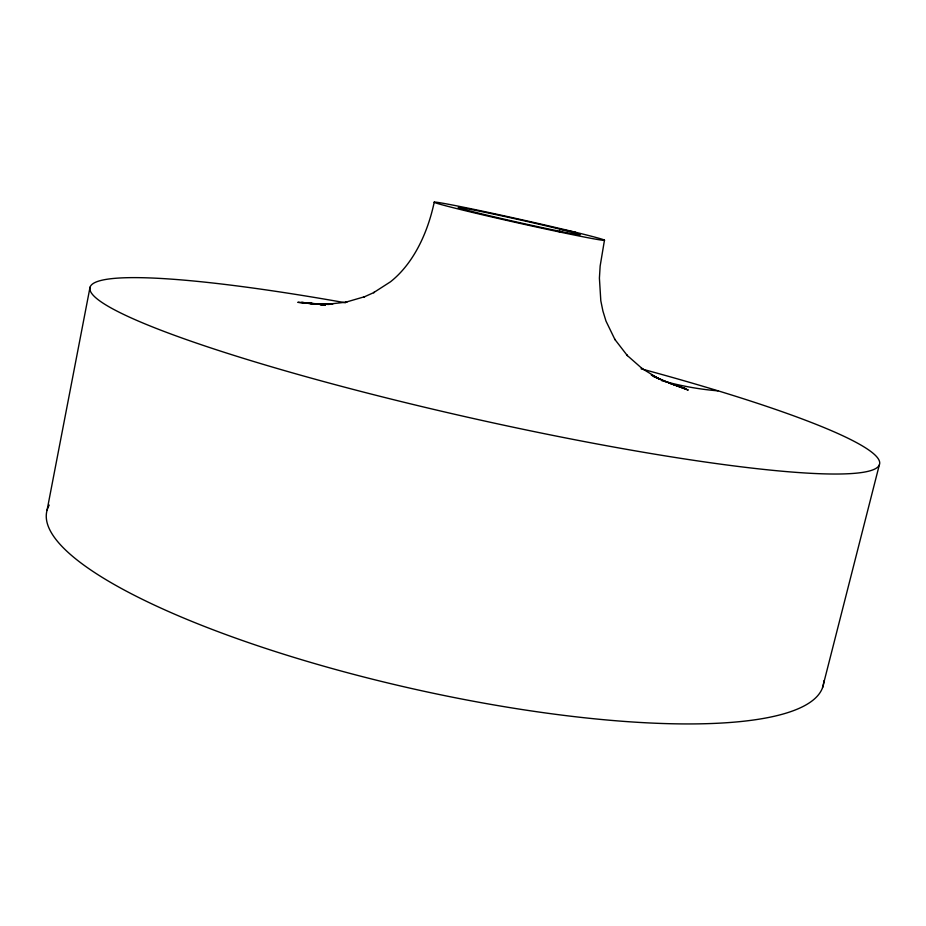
<?xml version="1.0" encoding="UTF-8"?>
<svg xmlns="http://www.w3.org/2000/svg" width="926" height="926" viewBox="0 0 926 926"><rect width="100%" height="100%" fill="white"/><g stroke="black" fill="none" stroke-linecap="round" stroke-linejoin="round"><path stroke-width="1.39" d="M47.064 510.249L90.042 287.187M604.47 240.158L600.152 266.028L599.411 278.124L600.812 300.8L602.919 311.067L605.998 321.114L615.014 339.692L614.656 339.159L627.377 355.642L626.613 354.913L642.91 369.231M559.269 231.986L559.906 229.162L575.567 232.264M434.248 202.088C427.928 232.079 413.98 263.146 390.506 281.782L373.548 292.685L374.312 292.35L363.93 297.026L364.786 296.656L345.224 302.351L346.972 302.061L326.658 304.376L332.712 304.191L321.183 304.179L329.228 304.388L307.166 303.265L323.88 304.457L297.825 302.316L317.641 304.226M822.543 687.671L879.33 464.898M317.537 304.203L301.575 302.351L316.333 304.145M319.655 304.457L325.142 305.094M325.234 305.105L320.141 304.504L324.031 305.163M668.885 383.017L685.772 388.7L677.844 386.015M675.691 385.413L688.25 390.066L663.583 380.806M674.001 384.834L653.883 376.581L661.592 379.868M664.903 381.431L651.291 375.042L659.381 379.151L641.625 368.27M641.116 368.803A404.569 44.147 12.6 0 1 793.154 472.144A404.569 44.147 12.6 0 1 165.233 331.867A404.569 44.147 12.6 0 1 345.433 302.756M717.963 390.841A1045.801 546.109 -89.5 0 1 661.592 380.574M823.874 680.818A397.867 93.329 12.6 0 1 409.477 688.03A397.867 93.329 12.6 0 1 49.217 505.087M472.214 212.367A87.322 1.968 12.6 0 0 604.377 240.343A87.322 1.968 12.6 0 0 481.381 210.931A87.322 1.968 12.6 0 0 472.214 212.367M484.993 214.682A62.331 1.401 12.6 0 0 579.989 234.834A62.331 1.401 12.6 0 0 493.014 213.987A62.331 1.401 12.6 0 0 484.993 214.682"/></g></svg>
